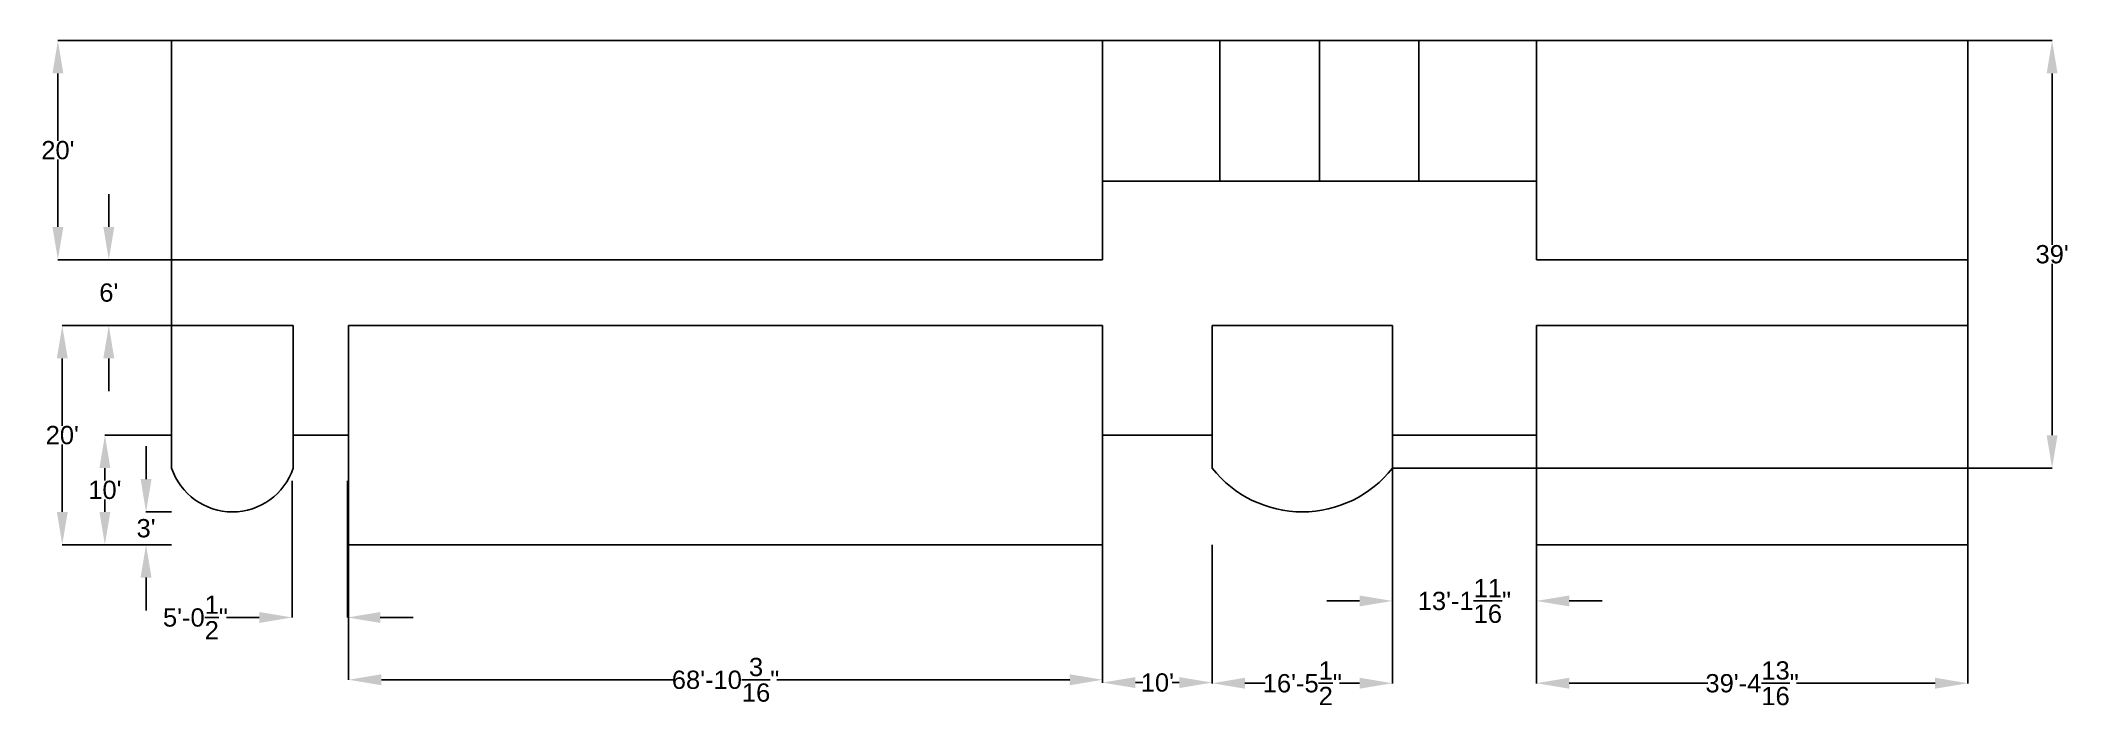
# Model space of a CAD drawing. Header units: inches. Extents: x -144 to 2079, y -176 to 552.
import ezdxf

# ---------------------------------------------------------------- set-up
doc = ezdxf.new("R2010")
doc.units = ezdxf.units.IN
doc.header["$MEASUREMENT"] = 0
doc.layers.add('Measurement', color=253, linetype='Continuous')
doc.styles.get("Standard").update_dxf_attribs({"font": 'arial.ttf'})
doc.dimstyles.new('Annotative', dxfattribs={"dimscale": 0, "dimtxt": 20, "dimasz": 36, "dimexe": 0.18, "dimexo": 0.0625, "dimgap": 0.09, "dimtad": 0, "dimtih": 1, "dimtoh": 1, "dimdec": 4, "dimzin": 0, "dimdsep": 46, "dimlunit": 4, "dimtxsty": 'Standard', "dimcen": 0.09, "dimadec": 0, "dimazin": 0, "dimtfac": 1, "dimtdec": 4, "dimtofl": 0, "dimtmove": 0, "dimatfit": 3, "dimfxl": 1, "dimtolj": 1, "dimtzin": 0, "dimarcsym": 0})

# ---------------------------------------------------------------- blocks, each defined once
blk = doc.blocks.new('*D13')
at = {"layer": 'Defpoints', "color": 0, "transparency": 16777216}
for p in [(1968, 552), (1337.5, 84), (2060.3, 84)]:
    blk.add_point(p, dxfattribs=at)
at = {"layer": 'Measurement', "color": 0, "lineweight": -2, "transparency": 16777216}
for p, q in [((1968.1, 552), (2060.5, 552)), ((2060.3, 516), (2060.3, 328.3)), ((2060.3, 120), (2060.3, 307.7)), ((1337.6, 84), (2060.5, 84))]:
    blk.add_line(p, q, dxfattribs=at)
at = {"layer": 'Measurement', "color": 0, "transparency": 16777216}
for points in [[(2054.3, 516), (2066.3, 516), (2060.3, 552)], [(2054.3, 120), (2066.3, 120), (2060.3, 84)]]:
    blk.add_solid(points, dxfattribs=at)
at = {"layer": 'Measurement', "color": 0, "transparency": 16777216, "insert": (2060.3, 318), "char_height": 20, "attachment_point": 5}
blk.add_mtext("\\A1;39'", dxfattribs=at)
blk = doc.blocks.new('*D14')
at = {"layer": 'Defpoints', "color": 0, "transparency": 16777216}
for p in [(1495.2, 0), (1968, 0), (1495.2, -151.6)]:
    blk.add_point(p, dxfattribs=at)
at = {"layer": 'Measurement', "color": 0, "lineweight": -2, "transparency": 16777216}
for p, q in [((1495.2, -0.1), (1495.2, -151.8)), ((1968, -0.1), (1968, -151.8)), ((1531.2, -151.6), (1683.1, -151.6)), ((1932, -151.6), (1780.1, -151.6))]:
    blk.add_line(p, q, dxfattribs=at)
at = {"layer": 'Measurement', "color": 0, "transparency": 16777216}
for points in [[(1531.2, -145.6), (1531.2, -157.6), (1495.2, -151.6)], [(1932, -145.6), (1932, -157.6), (1968, -151.6)]]:
    blk.add_solid(points, dxfattribs=at)
at = {"layer": 'Measurement', "color": 0, "transparency": 16777216, "insert": (1731.6, -151.6), "char_height": 20, "attachment_point": 5}
blk.add_mtext('\\A1;39\'-4{\\H1x;\\S13/16;}"', dxfattribs=at)
blk = doc.blocks.new('*D15')
at = {"layer": 'Defpoints', "color": 0, "transparency": 16777216}
for p in [(1337.5, 84), (1495.2, 84), (1337.5, -61.5)]:
    blk.add_point(p, dxfattribs=at)
at = {"layer": 'Measurement', "color": 0, "lineweight": -2, "transparency": 16777216}
for p, q in [((1337.5, 83.9), (1337.5, -61.7)), ((1495.2, 83.9), (1495.2, -61.7)), ((1301.5, -61.5), (1265.5, -61.5)), ((1531.2, -61.5), (1567.2, -61.5))]:
    blk.add_line(p, q, dxfattribs=at)
at = {"layer": 'Measurement', "color": 0, "transparency": 16777216}
for points in [[(1301.5, -55.5), (1301.5, -67.5), (1337.5, -61.5)], [(1531.2, -55.5), (1531.2, -67.5), (1495.2, -61.5)]]:
    blk.add_solid(points, dxfattribs=at)
at = {"layer": 'Measurement', "color": 0, "transparency": 16777216, "insert": (1416.4, -61.5), "char_height": 20, "attachment_point": 5}
blk.add_mtext('\\A1;13\'-1{\\H1x;\\S11/16;}"', dxfattribs=at)
blk = doc.blocks.new('*D16')
at = {"layer": 'Defpoints', "color": 0, "transparency": 16777216}
for p in [(1140, 0), (1337.5, 0), (1140, -151.6)]:
    blk.add_point(p, dxfattribs=at)
at = {"layer": 'Measurement', "color": 0, "lineweight": -2, "transparency": 16777216}
for p, q in [((1140, -0.1), (1140, -151.8)), ((1337.5, -0.1), (1337.5, -151.8)), ((1176, -151.6), (1198, -151.6)), ((1301.5, -151.6), (1279.6, -151.6))]:
    blk.add_line(p, q, dxfattribs=at)
at = {"layer": 'Measurement', "color": 0, "transparency": 16777216}
for points in [[(1176, -145.6), (1176, -157.6), (1140, -151.6)], [(1301.5, -145.6), (1301.5, -157.6), (1337.5, -151.6)]]:
    blk.add_solid(points, dxfattribs=at)
at = {"layer": 'Measurement', "color": 0, "transparency": 16777216, "insert": (1238.8, -151.6), "char_height": 20, "attachment_point": 5}
blk.add_mtext('\\A1;16\'-5{\\H1x;\\S1/2;}"', dxfattribs=at)
blk = doc.blocks.new('*D17')
at = {"layer": 'Defpoints', "color": 0, "transparency": 16777216}
for p in [(1020, 84), (1140, 0), (1020, -150.9)]:
    blk.add_point(p, dxfattribs=at)
at = {"layer": 'Measurement', "color": 0, "lineweight": -2, "transparency": 16777216}
for p, q in [((1020, 83.9), (1020, -151.1)), ((1140, -0.1), (1140, -151.1)), ((1056, -150.9), (1063.9, -150.9)), ((1104, -150.9), (1096.1, -150.9))]:
    blk.add_line(p, q, dxfattribs=at)
at = {"layer": 'Measurement', "color": 0, "transparency": 16777216}
for points in [[(1056, -144.9), (1056, -156.9), (1020, -150.9)], [(1104, -144.9), (1104, -156.9), (1140, -150.9)]]:
    blk.add_solid(points, dxfattribs=at)
at = {"layer": 'Measurement', "color": 0, "transparency": 16777216, "insert": (1080, -150.9), "char_height": 20, "attachment_point": 5}
blk.add_mtext("\\A1;10'", dxfattribs=at)
blk = doc.blocks.new('*D18')
at = {"layer": 'Defpoints', "color": 0, "transparency": 16777216}
for p in [(193.8, 84), (1020, 0), (193.8, -147.8)]:
    blk.add_point(p, dxfattribs=at)
at = {"layer": 'Measurement', "color": 0, "lineweight": -2, "transparency": 16777216}
for p, q in [((193.8, 83.9), (193.8, -148)), ((1020, -0.1), (1020, -148)), ((229.8, -147.8), (550.6, -147.8)), ((984, -147.8), (663.2, -147.8))]:
    blk.add_line(p, q, dxfattribs=at)
at = {"layer": 'Measurement', "color": 0, "transparency": 16777216}
for points in [[(229.8, -141.8), (229.8, -153.8), (193.8, -147.8)], [(984, -141.8), (984, -153.8), (1020, -147.8)]]:
    blk.add_solid(points, dxfattribs=at)
at = {"layer": 'Measurement', "color": 0, "transparency": 16777216, "insert": (606.9, -147.8), "char_height": 20, "attachment_point": 5}
blk.add_mtext('\\A1;68\'-10{\\H1x;\\S3/16;}"', dxfattribs=at)
blk = doc.blocks.new('*D19')
at = {"layer": 'Defpoints', "color": 0, "transparency": 16777216}
for p in [(132.1, 70), (192.6, 70), (132.1, -79.6)]:
    blk.add_point(p, dxfattribs=at)
at = {"layer": 'Measurement', "color": 0, "lineweight": -2, "transparency": 16777216}
for p, q in [((132.1, 69.9), (132.1, -79.7)), ((192.6, 69.9), (192.6, -79.7)), ((96.1, -79.6), (60.1, -79.6)), ((228.6, -79.6), (264.6, -79.6))]:
    blk.add_line(p, q, dxfattribs=at)
at = {"layer": 'Measurement', "color": 0, "transparency": 16777216}
for points in [[(96.1, -73.6), (96.1, -85.6), (132.1, -79.6)], [(228.6, -73.6), (228.6, -85.6), (192.6, -79.6)]]:
    blk.add_solid(points, dxfattribs=at)
at = {"layer": 'Measurement', "color": 0, "transparency": 16777216, "insert": (26.1, -79.6), "char_height": 20, "attachment_point": 5}
blk.add_mtext('\\A1;5\'-0{\\H1x;\\S1/2;}"', dxfattribs=at)
blk = doc.blocks.new('*D20')
at = {"layer": 'Defpoints', "color": 0, "transparency": 16777216}
for p in [(0, 120), (-73.1, 0), (0, 0)]:
    blk.add_point(p, dxfattribs=at)
at = {"layer": 'Measurement', "color": 0, "lineweight": -2, "transparency": 16777216}
for p, q in [((-0.1, 120), (-73.3, 120)), ((-73.1, 84), (-73.1, 70.3)), ((-73.1, 36), (-73.1, 49.7)), ((-0.1, 0), (-73.3, 0))]:
    blk.add_line(p, q, dxfattribs=at)
at = {"layer": 'Measurement', "color": 0, "transparency": 16777216}
for points in [[(-79.1, 84), (-67.1, 84), (-73.1, 120)], [(-79.1, 36), (-67.1, 36), (-73.1, 0)]]:
    blk.add_solid(points, dxfattribs=at)
at = {"layer": 'Measurement', "color": 0, "transparency": 16777216, "insert": (-73.1, 60), "char_height": 20, "attachment_point": 5}
blk.add_mtext("\\A1;10'", dxfattribs=at)
blk = doc.blocks.new('*D21')
at = {"layer": 'Defpoints', "color": 0, "transparency": 16777216}
for p in [(0, 552), (-124.6, 312), (0, 312)]:
    blk.add_point(p, dxfattribs=at)
at = {"layer": 'Measurement', "color": 0, "lineweight": -2, "transparency": 16777216}
for p, q in [((-0.1, 552), (-124.8, 552)), ((-124.6, 516), (-124.6, 442.3)), ((-124.6, 348), (-124.6, 421.7)), ((-0.1, 312), (-124.8, 312))]:
    blk.add_line(p, q, dxfattribs=at)
at = {"layer": 'Measurement', "color": 0, "transparency": 16777216}
for points in [[(-130.6, 516), (-118.6, 516), (-124.6, 552)], [(-130.6, 348), (-118.6, 348), (-124.6, 312)]]:
    blk.add_solid(points, dxfattribs=at)
at = {"layer": 'Measurement', "color": 0, "transparency": 16777216, "insert": (-124.6, 432), "char_height": 20, "attachment_point": 5}
blk.add_mtext("\\A1;20'", dxfattribs=at)
blk = doc.blocks.new('*D22')
at = {"layer": 'Defpoints', "color": 0, "transparency": 16777216}
for p in [(0, 312), (-68.8, 240), (0, 240)]:
    blk.add_point(p, dxfattribs=at)
at = {"layer": 'Measurement', "color": 0, "lineweight": -2, "transparency": 16777216}
for p, q in [((-68.8, 348), (-68.8, 384)), ((-0.1, 312), (-68.9, 312)), ((-0.1, 240), (-68.9, 240)), ((-68.8, 204), (-68.8, 168))]:
    blk.add_line(p, q, dxfattribs=at)
at = {"layer": 'Measurement', "color": 0, "transparency": 16777216}
for points in [[(-74.8, 348), (-62.8, 348), (-68.8, 312)], [(-74.8, 204), (-62.8, 204), (-68.8, 240)]]:
    blk.add_solid(points, dxfattribs=at)
at = {"layer": 'Measurement', "color": 0, "transparency": 16777216, "insert": (-68.8, 276), "char_height": 20, "attachment_point": 5}
blk.add_mtext("\\A1;6'", dxfattribs=at)
blk = doc.blocks.new('*D23')
at = {"layer": 'Defpoints', "color": 0, "transparency": 16777216}
for p in [(0, 240), (-119.8, 0), (0, 0)]:
    blk.add_point(p, dxfattribs=at)
at = {"layer": 'Measurement', "color": 0, "lineweight": -2, "transparency": 16777216}
for p, q in [((-0.1, 240), (-120, 240)), ((-119.8, 204), (-119.8, 130.3)), ((-119.8, 36), (-119.8, 109.7)), ((-0.1, 0), (-120, 0))]:
    blk.add_line(p, q, dxfattribs=at)
at = {"layer": 'Measurement', "color": 0, "transparency": 16777216}
for points in [[(-125.8, 204), (-113.8, 204), (-119.8, 240)], [(-125.8, 36), (-113.8, 36), (-119.8, 0)]]:
    blk.add_solid(points, dxfattribs=at)
at = {"layer": 'Measurement', "color": 0, "transparency": 16777216, "insert": (-119.8, 120), "char_height": 20, "attachment_point": 5}
blk.add_mtext("\\A1;20'", dxfattribs=at)
blk = doc.blocks.new('*D24')
at = {"layer": 'Defpoints', "color": 0, "transparency": 16777216}
for p in [(0, 36), (-28, 0), (0, 0)]:
    blk.add_point(p, dxfattribs=at)
at = {"layer": 'Measurement', "color": 0, "lineweight": -2, "transparency": 16777216}
for p, q in [((-28, 72), (-28, 108)), ((-0.1, 36), (-28.2, 36)), ((-0.1, 0), (-28.2, 0)), ((-28, -36), (-28, -72))]:
    blk.add_line(p, q, dxfattribs=at)
at = {"layer": 'Measurement', "color": 0, "transparency": 16777216}
for points in [[(-34, 72), (-22, 72), (-28, 36)], [(-34, -36), (-22, -36), (-28, 0)]]:
    blk.add_solid(points, dxfattribs=at)
at = {"layer": 'Measurement', "color": 0, "transparency": 16777216, "insert": (-28, 18), "char_height": 20, "attachment_point": 5}
blk.add_mtext("\\A1;3'", dxfattribs=at)

msp = doc.modelspace()

# ---------------------------------------------------------------- linework, layer by layer
for p, q in [((1020, 312), (1020, 552)), ((1148.6, 552), (1148.6, 397.96991)), ((1257.6, 397.96991), (1257.6, 552)), ((1366.6, 552), (1366.6, 397.96991)), ((1495.2, 312), (1495.2, 552)), ((1020, 397.96991), (1495.2, 397.96991)), ((0, 312), (1020, 312)), ((1495.2, 312), (1968, 312)), ((0, 240), (133.31712, 240)), ((133.31712, 84), (133.31712, 240)), ((193.8, 0), (193.8, 240)), ((193.8, 240), (1020, 240)), ((1020, 0), (1020, 240)), ((1140, 84), (1140, 240)), ((1140, 240), (1337.52, 240)), ((1337.52, 0), (1337.52, 240)), ((1495.2, 0), (1495.2, 240)), ((1495.2, 240), (1968, 240)), ((133.31712, 120), (193.8, 120)), ((1020, 120), (1140, 120)), ((1337.52, 120), (1495.2, 120))]:
    msp.add_line(p, q)
for points in [[(1495.2, 0), (1968, 0), (1968, 552), (0, 552), (0, 84)], [(193.8, 0), (1020, 0)]]:
    msp.add_lwpolyline(points)
for centre, radius, start, end in [((66.65856, 106.28503), 70.28503, 198.48561324, 341.51438676), ((1238.76, 161.59935), 125.59935, 218.15801723, 321.84198277)]:
    msp.add_arc(centre, radius, start, end)

# ---------------------------------------------------------------- dimensions: what is measured, and where the dimension line sits
at = {"layer": 'Measurement'}
for base, p1, p2, picture, middle in [((-124.6303, 312), (0, 552), (0, 312), '*D21', (-124.6303, 432)), ((2060.32258, 84), (1968, 552), (1337.52, 84), '*D13', (2060.32258, 318)), ((-68.76054, 240), (0, 312), (0, 240), '*D22', (-68.76054, 276)), ((-119.77205, 0), (0, 240), (0, 0), '*D23', (-119.77205, 120)), ((-28.04197, 0), (0, 36), (0, 0), '*D24', (-28.04197, 18))]:
    dim = msp.add_linear_dim(base=base, p1=p1, p2=p2, angle=90, dimstyle='Annotative', dxfattribs=at)
    dim.commit()
    dim.dimension.update_dxf_attribs({"geometry": picture, "text_midpoint": middle})
dim = msp.add_linear_dim(base=(-73.07445, 0), p1=(0, 120), p2=(0, 0), angle=90, dimstyle='Annotative', dxfattribs=at)
dim.commit()
dim.dimension.update_dxf_attribs({"geometry": '*D20', "text_midpoint": (-73.07445, 60), "dimtype": 160})
for base, p1, p2, picture, middle in [((132.10963, -79.5511), (192.59251, 69.97955), (132.10963, 69.97955), '*D19', (26.14514, -79.5511)), ((1020, -150.9107), (1140, 0), (1020, 84), '*D17', (1080, -150.9107)), ((1337.52, -61.52767), (1495.2, 84), (1337.52, 84), '*D15', (1416.36, -61.52767))]:
    dim = msp.add_linear_dim(base=base, p1=p1, p2=p2, dimstyle='Annotative', dxfattribs=at)
    dim.commit()
    dim.dimension.update_dxf_attribs({"geometry": picture, "text_midpoint": middle})
for base, p1, p2, picture, middle in [((193.8, -147.77873), (1020, 0), (193.8, 84), '*D18', (606.9, -147.77873)), ((1140, -151.58408), (1337.52, 0), (1140, 0), '*D16', (1238.76, -151.58408)), ((1495.2, -151.58408), (1968, 0), (1495.2, 0), '*D14', (1731.6, -151.58408))]:
    dim = msp.add_linear_dim(base=base, p1=p1, p2=p2, dimstyle='Annotative', dxfattribs=at)
    dim.commit()
    dim.dimension.update_dxf_attribs({"geometry": picture, "text_midpoint": middle, "dimtype": 160})

doc.saveas('drawing.dxf')
